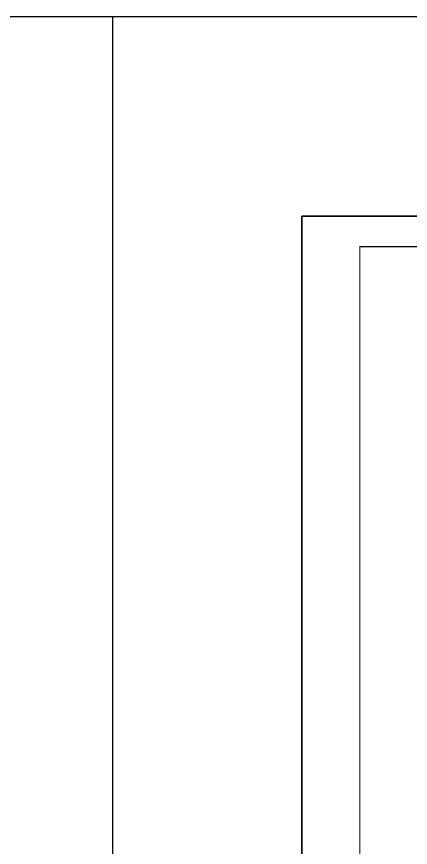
# Model space of a CAD drawing. Extents: x -2098986 to 943, y -1296280 to 73591.
# Drawn here: x -1821179 to -1812149, y -1070838 to -1051774 of the extents above; entities that cross this region are included whole.
import ezdxf

# ---------------------------------------------------------------- set-up
doc = ezdxf.new("R2010")
doc.units = 0
doc.header["$LTSCALE"] = 150
doc.layers.get('Defpoints').update_dxf_attribs({"lineweight": 18})
for name, color, linetype, lineweight in [('05.Text', 253, 'Continuous', 18), ('11.Khung bo', 32, 'Continuous', 50), ('12.Khung', 36, 'Continuous', 25), ('KCVN-THAY', 7, 'Continuous', 25)]:
    doc.layers.add(name, color=color, linetype=linetype, lineweight=lineweight)
doc.layers.add('Tpl_Bound', color=1, linetype='Continuous', plot=False)

# ---------------------------------------------------------------- blocks, each defined once
blk = doc.blocks.new('*U4')
at = {"layer": 'KCVN-THAY', "color": 140}
blk.add_lwpolyline([(214871.76, 86966.68), (215381.8, 86966.68), (215381.8, 86579.68), (214871.76, 86579.68)], close=True, dxfattribs=at)
blk = doc.blocks.new('100')
at = {"layer": '11.Khung bo', "const_width": 26.7}
blk.add_lwpolyline([(1860913, -945240), (1860913, -916940), (1896063, -916940), (1896063, -945240)], close=True, dxfattribs=at)
blk.add_lwpolyline([(1860913, -945240), (1860913, -916940), (1896063, -916940), (1896063, -945240)], close=True, dxfattribs=at)
blk.add_lwpolyline([(1860913, -945240), (1860913, -916940), (1896063, -916940), (1896063, -945240)], close=True, dxfattribs=at)
at = {"layer": '12.Khung'}
blk.add_lwpolyline([(1901579, -945940), (1901579, -916240), (1859580, -916240), (1859580, -945940)], close=True, dxfattribs=at)
blk.add_lwpolyline([(1901579, -945940), (1901579, -916240), (1859580, -916240), (1859580, -945940)], close=True, dxfattribs=at)
blk.add_lwpolyline([(1901579, -945940), (1901579, -916240), (1859580, -916240), (1859580, -945940)], close=True, dxfattribs=at)

msp = doc.modelspace()

# ---------------------------------------------------------------- linework, layer by layer
at = {"layer": 'Tpl_Bound', "color": 1}
msp.add_lwpolyline([(-1814641.9, -1086054.7), (-1814641.9, -1056354.7), (-1772641.9, -1056354.7), (-1772641.9, -1086054.7)], close=True, dxfattribs=at)

# ---------------------------------------------------------------- block references
at = {"layer": '05.Text', "xscale": 1.000009185772931, "yscale": 1.000009185772931, "zscale": 1.000009185772931}
msp.add_blockref('100', (-3674238.6, -140106.2), dxfattribs=at)
at = {"layer": 'Defpoints'}
for p, xscale, yscale, zscale in [((-14741884.9, -6269774.9), 60, 60, 60), ((-23306152.6, -9748442.1), 100, 100, 100)]:
    msp.add_blockref('*U4', p, dxfattribs=dict(at, xscale=xscale, yscale=yscale, zscale=zscale))

doc.saveas('drawing.dxf')
